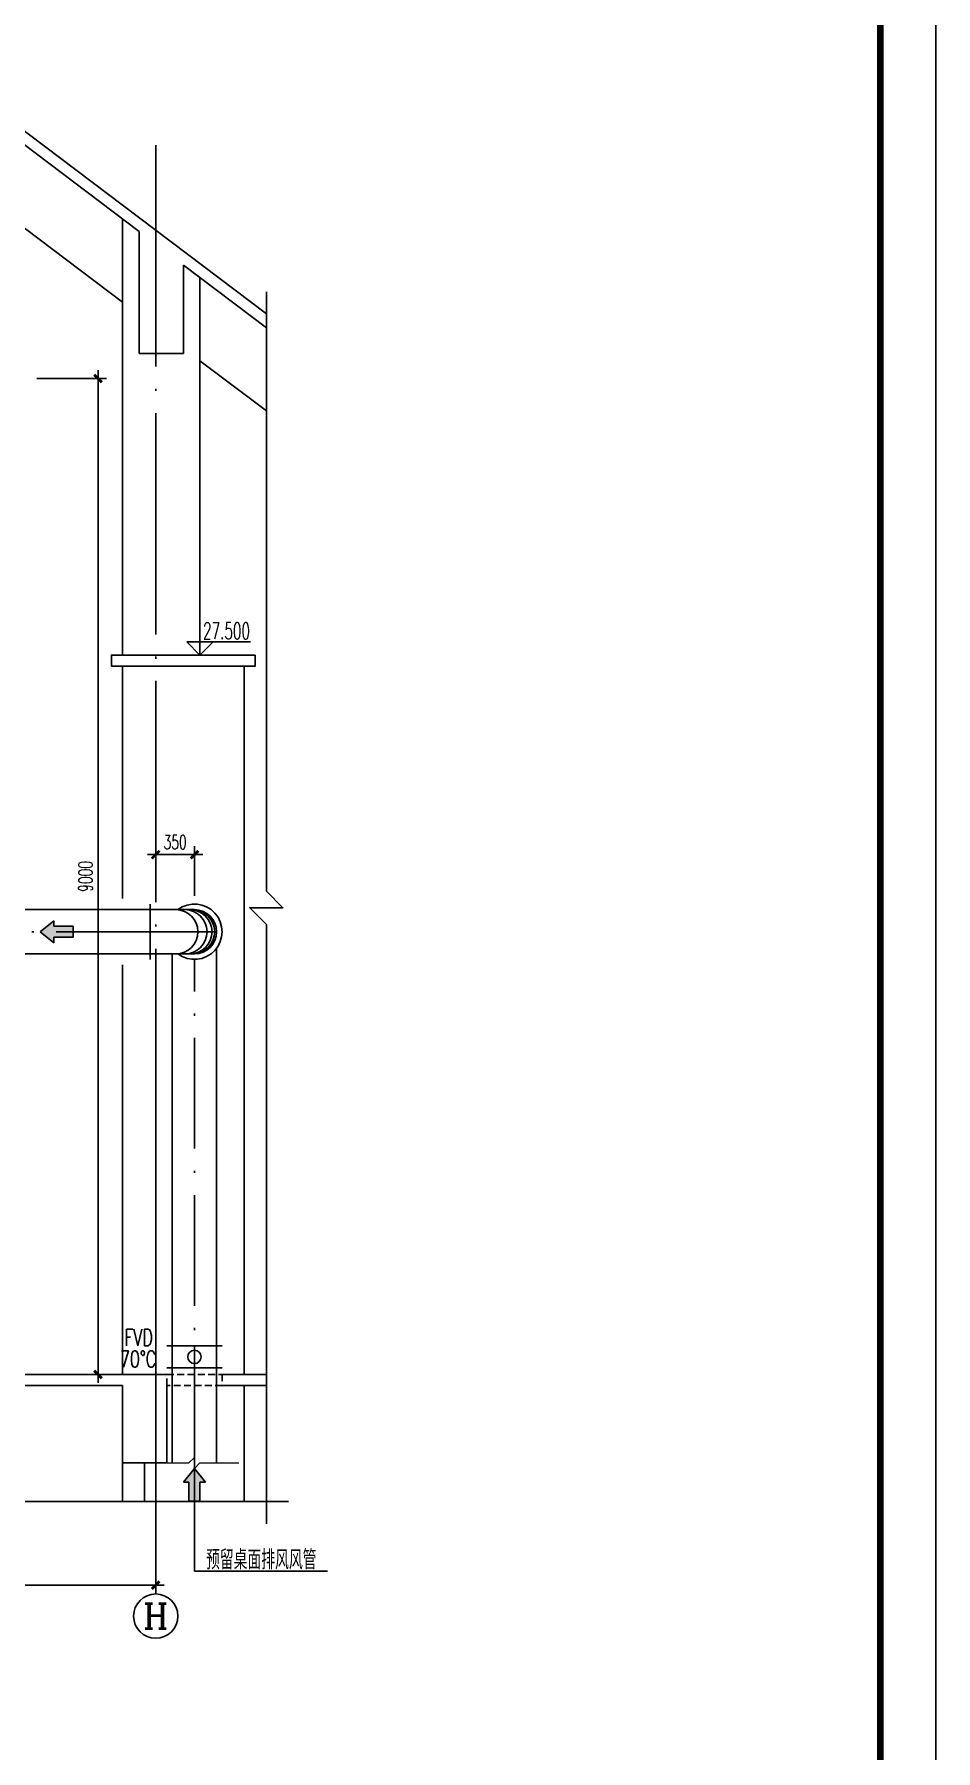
# Model space of a CAD drawing. Extents: x -345393 to -54719, y 203828 to 476815.
# Drawn here: x -113119 to -104975, y 237806 to 253315 of the extents above; entities that cross this region are included whole.
import ezdxf
from ezdxf.enums import TextEntityAlignment as Align

# ---------------------------------------------------------------- set-up
doc = ezdxf.new("R2010")
doc.units = 0
doc.header["$LTSCALE"] = 1000
doc.header["$MEASUREMENT"] = 0
for name, pattern in [('CHENG_DOTE', [1.42, 1, -0.2, 0.02, -0.2]), ('DOTE', [2.42, 2, -0.2, 0.02, -0.2]), ('HIDDEN2', [0.1875, 0.125, -0.0625])]:
    doc.linetypes.add(name, pattern=pattern)
doc.layers.get('0').update_dxf_attribs({"color": 252, "linetype": 'CONTINUOUS'})
doc.layers.get('Defpoints').update_dxf_attribs({"color": 252, "linetype": 'CONTINUOUS'})
for name, color, linetype in [('A-卫生间', 252, 'CONTINUOUS'), ('A-墙线', 252, 'CONTINUOUS'), ('AXIS', 252, 'CONTINUOUS'), ('AXIS_TEXT', 252, 'CONTINUOUS'), ('DOTE', 250, 'DOTE'), ('WALL', 252, 'CONTINUOUS'), ('图框', 252, 'CONTINUOUS'), ('暖通-风-标注', 160, 'CONTINUOUS'), ('暖通-风-法兰', 2, 'CONTINUOUS'), ('暖通-风-说明', 3, 'CONTINUOUS'), ('暖通-风-轴线', 5, 'CHENG_DOTE'), ('暖通-风-阀门', 7, 'CONTINUOUS'), ('暖通-风-风管', 4, 'CONTINUOUS')]:
    doc.layers.add(name, color=color, linetype=linetype)
doc.layers.add('暖通-公共-说明', color=50, linetype='CONTINUOUS', lineweight=20)
doc.styles.add('_TCH_AXIS', font='COMPLEX', dxfattribs={"bigfont": 'GBCBIG'})
doc.styles.add('COMPLEX', font='COMPLEX')
doc.styles.add('HZ-ZGBZ', font='romanc.shx', dxfattribs={"width": 0.65, "bigfont": '0hztxt.shx'})
doc.styles.add('NT4', font='tssdeng.shx', dxfattribs={"width": 0.65, "bigfont": 'tssdchn.shx'})
doc.dimstyles.new('暖-标注50', dxfattribs={"dimscale": 0.5, "dimtxt": 250, "dimasz": 1, "dimexe": 150, "dimexo": 150, "dimgap": 100, "dimtad": 1, "dimdec": 0, "dimdsep": 46, "dimtxsty": 'HZ-ZGBZ', "dimblk": '_DIMX', "dimcen": 0.09, "dimclrt": 7, "dimadec": 0, "dimazin": 0, "dimtfac": 1, "dimtdec": 0, "dimtix": 1, "dimtmove": 2, "dimatfit": 3, "dimldrblk": '_DIMX', "dimfxl": 0, "dimtolj": 1, "dimtzin": 0, "dimarcsym": 0})

# ---------------------------------------------------------------- blocks, each defined once
blk = doc.blocks.new('_DIMX')
blk.add_line((-150, 0), (150, 0))
at = {"const_width": 50}
blk.add_lwpolyline([(-70, -70), (70, 70)], dxfattribs=at)
blk = doc.blocks.new('*D550')
at = {"layer": 'Defpoints', "color": 0}
for p in [(-116022, 240056), (-112022, 240056), (-112022, 239301)]:
    blk.add_point(p, dxfattribs=at)
at = {"layer": '暖通-风-标注', "color": 0, "lineweight": -2}
for p, q in [((-116022, 239981), (-116022, 239226)), ((-112022, 239981), (-112022, 239226)), ((-116022, 239301), (-112023, 239301))]:
    blk.add_line(p, q, dxfattribs=at)
at = {"layer": '暖通-风-标注', "color": 0, "lineweight": -2, "xscale": 0.5, "yscale": 0.5, "zscale": 0.5, "rotation": 180}
blk.add_blockref('_DIMX', (-116022, 239301), dxfattribs=at)
at = {"layer": '暖通-风-标注', "color": 0, "lineweight": -2, "xscale": 0.5, "yscale": 0.5, "zscale": 0.5}
blk.add_blockref('_DIMX', (-112022, 239301), dxfattribs=at)
at = {"layer": '暖通-风-标注', "color": 7, "insert": (-114022, 239414), "char_height": 125, "attachment_point": 5, "style": 'HZ-ZGBZ'}
blk.add_mtext('\\A1;4000', dxfattribs=at)
blk = doc.blocks.new('*D553')
at = {"layer": 'Defpoints', "color": 0}
for p in [(-113172, 250206), (-113172, 241206), (-112543, 241206)]:
    blk.add_point(p, dxfattribs=at)
at = {"layer": '暖通-风-标注', "color": 0, "lineweight": -2}
for p, q in [((-113097, 250206), (-112468, 250206)), ((-112543, 250206), (-112543, 241207)), ((-113097, 241206), (-112468, 241206))]:
    blk.add_line(p, q, dxfattribs=at)
at = {"layer": '暖通-风-标注', "color": 0, "lineweight": -2, "xscale": 0.5, "yscale": 0.5, "zscale": 0.5}
for p, rotation in [((-112543, 250206), 90), ((-112543, 241206), 270)]:
    blk.add_blockref('_DIMX', p, dxfattribs=dict(at, rotation=rotation))
at = {"layer": '暖通-风-标注', "color": 7, "insert": (-112656, 245706), "char_height": 125, "attachment_point": 5, "rotation": 90, "style": 'HZ-ZGBZ'}
blk.add_mtext('\\A1;9000', dxfattribs=at)
blk = doc.blocks.new('A$C50D367F9')
at = {"layer": '暖通-风-法兰'}
blk.add_line((0, 250), (0, -250), dxfattribs=at)
blk.add_arc((-400, 0), 250, 53.1301, 306.8699, dxfattribs=at)
at = {"layer": '暖通-风-轴线'}
blk.add_line((-600, 0), (0, 0), dxfattribs=at)
at = {"layer": '暖通-风-风管'}
for p, q in [((-400, 200), (0, 200)), ((-400, -200), (0, -200))]:
    blk.add_line(p, q, dxfattribs=at)
blk.add_arc((-400, 0), 200, 90, 270, dxfattribs=at)
at = {"layer": '暖通-风-风管', "color": 95}
for centre in [(-383, 0), (-359, 0), (-314, 0), (-231, 0)]:
    blk.add_arc(centre, 200, 90, 270, dxfattribs=at)
blk = doc.blocks.new('*U537', base_point=(585413, 158489))
for p, q in [((585213, 158389), (585213, 158589)), ((585213, 158589), (585613, 158589)), ((585413, 158389), (585413, 158589)), ((585613, 158389), (585613, 158589)), ((585213, 158389), (585613, 158389))]:
    blk.add_line(p, q)
at = {"layer": '暖通-风-法兰'}
for p, q in [((585163, 158589), (585663, 158589)), ((585163, 158389), (585663, 158389))]:
    blk.add_line(p, q, dxfattribs=at)
blk = doc.blocks.new('*U538', base_point=(585413, 158489))
at = {"layer": '暖通-风-阀门'}
blk.add_circle((585413, 158489), 60, dxfattribs=at)
blk.add_blockref('*U537', (585413, 158489), dxfattribs=at)
blk = doc.blocks.new('JIANTOU')
blk.add_hatch(color=256).paths.add_polyline_path([(801, 325), (801, 650), (0, 0), (801, -650), (801, -325), (1927, -325), (1927, 325)])
for p, q in [((801, 650), (0, 0)), ((0, 0), (801, -650)), ((801, 650), (801, 325)), ((1927, 325), (801, 325)), ((1927, 325), (1927, -325)), ((1927, -325), (801, -325)), ((801, -325), (801, -650))]:
    blk.add_line(p, q)
blk = doc.blocks.new('_AXISO')
blk.add_circle((0, 0), 0.5)
at = {"layer": 'AXIS_TEXT', "style": 'COMPLEX', "width": 1.041667}
blk.add_attdef('A', text='', height=0.56, dxfattribs=at).set_placement((-0.25, -0.28), (0.25, -0.28), align=Align.FIT)
blk = doc.blocks.new('*D642')
at = {"layer": 'Defpoints', "color": 0}
for p in [(-112022, 245903), (-112022, 245456), (-111672, 245456)]:
    blk.add_point(p, dxfattribs=at)
at = {"layer": '暖通-风-标注', "color": 0, "linetype": 'Continuous', "lineweight": -2}
for p, q in [((-112022, 245531), (-112022, 245978)), ((-111672, 245531), (-111672, 245978)), ((-111673, 245903), (-112022, 245903))]:
    blk.add_line(p, q, dxfattribs=at)
at = {"layer": '暖通-风-标注', "color": 0, "lineweight": -2, "xscale": 0.5, "yscale": 0.5, "zscale": 0.5, "rotation": 180}
blk.add_blockref('_DIMX', (-112022, 245903), dxfattribs=at)
at = {"layer": '暖通-风-标注', "color": 0, "lineweight": -2, "xscale": 0.5, "yscale": 0.5, "zscale": 0.5}
blk.add_blockref('_DIMX', (-111672, 245903), dxfattribs=at)
at = {"layer": '暖通-风-标注', "color": 7, "insert": (-111847, 246016), "char_height": 125, "attachment_point": 5, "style": 'HZ-ZGBZ'}
blk.add_mtext('\\A1;350', dxfattribs=at)

msp = doc.modelspace()

# ---------------------------------------------------------------- linework, layer by layer
at = {"layer": 'A-卫生间'}
for p, q in [((-112322.10802, 250894.4795), (-114022.11144, 252178.92652)), ((-112322.10802, 251646.48423), (-112322.10802, 247706.26537)), ((-111622.10802, 251117.59534), (-111622.10802, 247706.26537)), ((-111022.10497, 249912.25497), (-111622.10802, 250365.59061)), ((-112322.10802, 240406.26537), (-112322.10802, 240056.26537)), ((-112322.10802, 240406.26537), (-112322.10802, 240056.26537)), ((-112122.10802, 240406.26537), (-112122.10802, 240056.26537)), ((-112122.10802, 240406.26537), (-112122.10802, 240056.26537))]:
    msp.add_line(p, q, dxfattribs=at)
msp.add_lwpolyline([(-112322.10802, 240406.26537), (-111922.10802, 240406.26537), (-111922.10802, 241106.26537)], dxfattribs=at)
at = {"layer": 'A-墙线'}
for p, q in [((-112322.0951, 247606.26537), (-112322.0951, 245506.26537)), ((-111222.0951, 247606.26537), (-111222.0951, 241206.26537)), ((-112322.0951, 244906.26537), (-112322.0951, 241206.26537)), ((-111222.0951, 241106.26537), (-111222.0951, 240056.26537))]:
    msp.add_line(p, q, dxfattribs=at)
msp.add_lwpolyline([(-111122.0951, 247706.26537), (-112422.0951, 247706.26537), (-112422.0951, 247606.26537), (-111122.0951, 247606.26537)], close=True, dxfattribs=at)
at = {"layer": 'AXIS'}
msp.add_line((-112022.10497, 240056.26537), (-112022.10497, 239222.37045), dxfattribs=at)
at = {"layer": 'DOTE'}
for p in [(-112022.10497, 252312.89513), (-112022.10497, 243055.6182)]:
    msp.add_line(p, (-112022.10497, 240056.26537), dxfattribs=at)
at = {"layer": 'WALL'}
for p, q in [((-111022.10497, 250789.59382), (-114022.11144, 253056.26537)), ((-112172.10802, 251533.1509), (-114022.11144, 252930.93125)), ((-112172.10802, 250430.92867), (-112172.10802, 251533.1509)), ((-111772.10802, 250430.92867), (-111772.10802, 251230.92867)), ((-111022.10497, 250664.2597), (-111772.10802, 251230.92867)), ((-111772.10802, 250430.92867), (-112172.10802, 250430.92867)), ((-111922.10497, 241206.26537), (-125922.10497, 241206.26537)), ((-111022.10497, 241206.26537), (-111422.10497, 241206.26537)), ((-112322.10802, 241106.26537), (-115722.11485, 241106.26537)), ((-112322.10802, 241106.26537), (-112322.10802, 240406.26537)), ((-112322.10802, 241106.26537), (-112322.10802, 240406.26537)), ((-111922.10497, 241106.26537), (-111922.10802, 241106.26537)), ((-111922.10497, 241106.26537), (-111922.10802, 241106.26537)), ((-111922.10802, 241089.73555), (-111922.10802, 240489.73555)), ((-111922.10802, 241089.73555), (-111922.10802, 240489.73555)), ((-111022.10497, 241106.26537), (-111422.10497, 241106.26537)), ((-111022.10497, 241106.26537), (-111422.10497, 241106.26537))]:
    msp.add_line(p, q, dxfattribs=at)
at = {"layer": '图框'}
msp.add_line((-104974.73162, 213822.36281), (-104974.73162, 255872.36281), dxfattribs=at)
at = {"layer": '图框', "const_width": 60}
msp.add_lwpolyline([(-105474.73162, 214322.36281), (-105474.73162, 254622.36281), (-134174.73162, 254622.36281), (-134174.73162, 214322.36281)], close=True, dxfattribs=at)
at = {"layer": '暖通-公共-说明'}
msp.add_lwpolyline([(-112072.10497, 240406.26537), (-111722.10497, 240406.26537), (-111672.11252, 240456.25782), (-111672.09742, 240356.27292), (-111622.10497, 240406.26537), (-111272.10497, 240406.26537)], dxfattribs=at)
at = {"layer": '暖通-风-标注'}
for points in [[(-111022.10497, 239856.26537), (-111022.10497, 245272.9296), (-111172.08232, 245422.90695), (-110872.12762, 245422.95225), (-111022.10497, 245572.9296), (-111022.10497, 250989.59382)], [(-127122.10497, 240056.26537), (-119122.10497, 240056.26537), (-118972.12762, 240206.24272), (-118972.08232, 239906.28802), (-118822.10497, 240056.26537), (-110822.10497, 240056.26537)]]:
    msp.add_lwpolyline(points, dxfattribs=at)
at = {"layer": '暖通-风-法兰'}
msp.add_line((-112072.10497, 245456.26537), (-112072.10497, 244956.26537), dxfattribs=at)
at = {"layer": '暖通-风-说明'}
for p, q in [((-111622.10802, 247706.26537), (-111742.10802, 247826.26537)), ((-111742.10802, 247826.26537), (-111165.74172, 247826.26537)), ((-111622.10802, 247706.26537), (-111502.10802, 247826.26537)), ((-111672.10497, 240406.26537), (-111672.10497, 239428.11043)), ((-110471.13212, 239428.11043), (-111672.10497, 239428.11043))]:
    msp.add_line(p, q, dxfattribs=at)
at = {"layer": '暖通-风-说明', "linetype": 'HIDDEN2', "ltscale": 0.5}
msp.add_lwpolyline([(-111922.10497, 241206.26537), (-111422.10497, 241206.26537), (-111422.10497, 241106.26537), (-111922.10497, 241106.26537)], close=True, dxfattribs=at)
at = {"layer": '暖通-风-轴线'}
for p, q in [((-111922.10497, 245206.26537), (-119504.94689, 245206.26537)), ((-111672.10497, 240406.26537), (-111672.10497, 244956.26537))]:
    msp.add_line(p, q, dxfattribs=at)
at = {"layer": '暖通-风-风管'}
for p, q in [((-111672.10497, 245406.26537), (-117898.72011, 245406.26537)), ((-111472.10497, 240406.26537), (-111472.10497, 245056.26537)), ((-111672.10497, 245006.26537), (-117898.72011, 245006.26537)), ((-111872.10497, 240406.26537), (-111872.10497, 245006.26537))]:
    msp.add_line(p, q, dxfattribs=at)

# ---------------------------------------------------------------- block references
at = {"layer": 'AXIS'}
ref = msp.add_blockref('_AXISO', (-112022.10497, 239022.37045), dxfattribs=dict(at, xscale=400, yscale=400, zscale=400))
ref.add_attrib('A', 'H', dxfattribs={"layer": 'AXIS_TEXT', "height": 226.27417, "style": '_TCH_AXIS', "width": 1.05}).set_placement((-112135.24206, 238909.23336), (-111908.96789, 238909.23336), align=Align.FIT)
at = {"layer": '暖通-风-说明', "xscale": -0.1538561824709177, "yscale": 0.1538561824709177, "zscale": 0.1538561829212204}
for p, rotation in [((-113065.19036, 245206.26537), 180), ((-111672.09742, 240356.27292), 90)]:
    msp.add_blockref('JIANTOU', p, dxfattribs=dict(at, rotation=rotation))
at = {"layer": '暖通-风-阀门'}
msp.add_blockref('*U538', (-111672.10497, 241364.31613), dxfattribs=at)
at = {"layer": '暖通-风-风管', "rotation": 180}
msp.add_blockref('A$C50D367F9', (-112072.10497, 245206.26537), dxfattribs=at)

# ---------------------------------------------------------------- texts
at = {"layer": '暖通-风-说明', "style": 'HZ-ZGBZ', "width": 0.6}
msp.add_text('27.500', height=150, dxfattribs=at).set_placement((-111382.19953, 247925.03645), align=Align.MIDDLE)
at = {"layer": '暖通-风-说明', "style": 'HZ-ZGBZ', "width": 0.7}
for s, p in [('FVD', (-112303.72304, 241465.27979)), ('70%%dC', (-112345.16198, 241270.3204))]:
    msp.add_text(s, height=150, dxfattribs=at).set_placement(p)
at = {"layer": '暖通-风-说明', "style": 'NT4', "width": 0.75}
msp.add_text('预留桌面排风风管', height=175, dxfattribs=at).set_placement((-111068.27262, 239443.84705), align=Align.CENTER)

# ---------------------------------------------------------------- dimensions: what is measured, and where the dimension line sits
at = {"layer": '暖通-风-标注'}
dim = msp.add_linear_dim(base=(-112543.27877, 241206.26537), p1=(-113172.10497, 250206.26537), p2=(-113172.10497, 241206.26537), angle=90, dimstyle='暖-标注50', dxfattribs=at)
dim.commit()
dim.dimension.update_dxf_attribs({"geometry": '*D553', "text_midpoint": (-112655.77877, 245706.26537)})
dim = msp.add_linear_dim(base=(-112022.10497, 245903.36395), p1=(-111672.10497, 245456.26537), p2=(-112022.10497, 245456.26537), dimstyle='暖-标注50', override={"dimfxl": 250}, dxfattribs=at)
dim.commit()
dim.dimension.update_dxf_attribs({"geometry": '*D642', "text_midpoint": (-111847.10497, 246015.86395)})
dim = msp.add_linear_dim(base=(-112022.10497, 239301.00308), p1=(-116022.10497, 240056.26537), p2=(-112022.10497, 240056.26537), dimstyle='暖-标注50', dxfattribs=at)
dim.commit()
dim.dimension.update_dxf_attribs({"geometry": '*D550', "text_midpoint": (-114022.10497, 239413.50308)})

doc.saveas('drawing.dxf')
